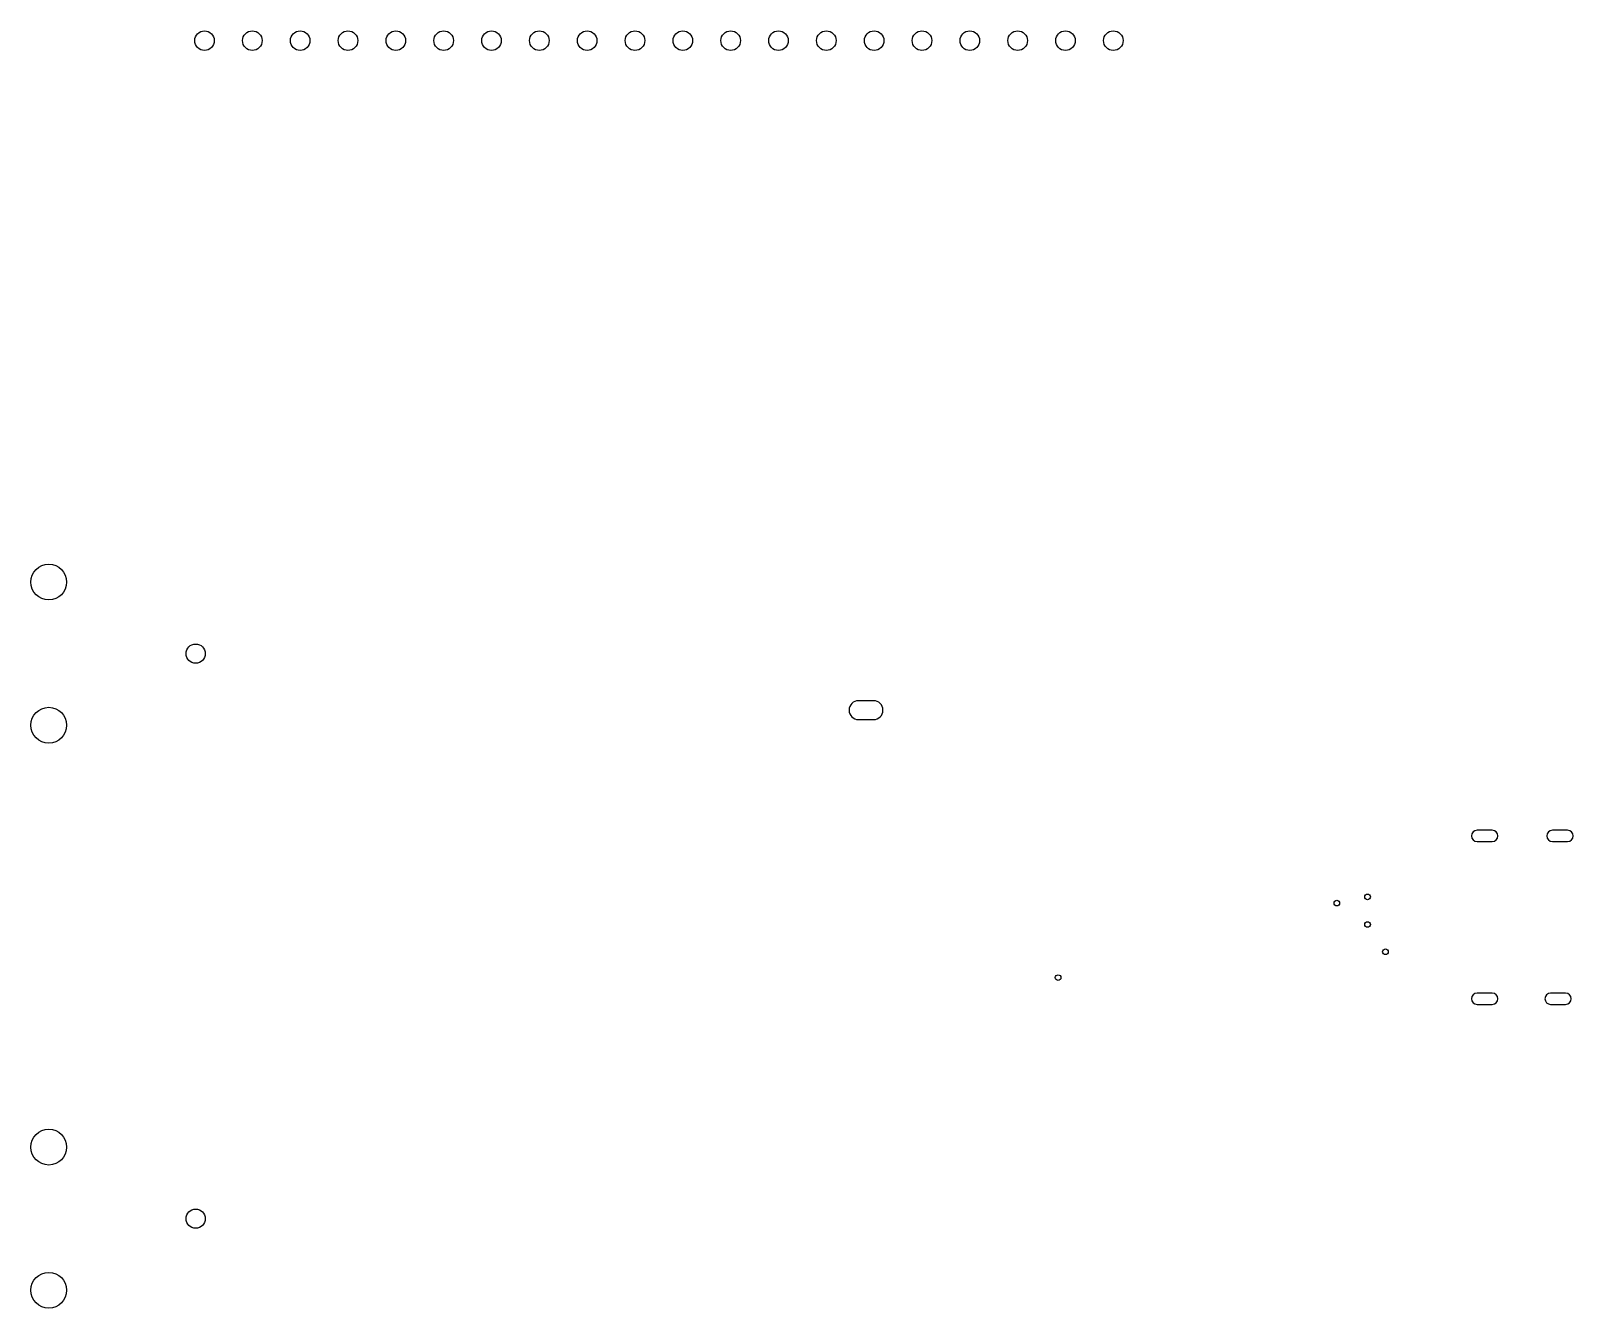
# Model space of a CAD drawing. Header units: inches. Extents: x 4.53 to 7.76, y -4.91 to -2.24.
import ezdxf

# ---------------------------------------------------------------- set-up
doc = ezdxf.new("R2010")
doc.units = ezdxf.units.IN
doc.header["$MEASUREMENT"] = 0
doc.layers.add('B.Silkscreen', color=31, linetype='CONTINUOUS', true_color=0xe8b2a7)

msp = doc.modelspace()

# ---------------------------------------------------------------- linework, layer by layer
at = {"layer": 'B.Silkscreen', "linetype": 'CONTINUOUS'}
for p, q in [((6.2953, -3.6417), (6.2638, -3.6417)), ((6.2638, -3.6811), (6.2953, -3.6811)), ((7.5886, -3.9126), (7.5571, -3.9126)), ((7.7461, -3.9126), (7.7146, -3.9126)), ((7.5571, -3.9362), (7.5886, -3.9362)), ((7.7146, -3.9362), (7.7461, -3.9362)), ((7.5886, -4.2528), (7.5571, -4.2528)), ((7.7421, -4.2528), (7.7106, -4.2528)), ((7.5571, -4.2764), (7.5886, -4.2764)), ((7.7106, -4.2764), (7.7421, -4.2764))]:
    msp.add_line(p, q, dxfattribs=at)
at = {"layer": 'B.Silkscreen'}
for centre, radius in [((4.8965, -2.262), 0.0205), ((4.9965, -2.262), 0.0205), ((5.0965, -2.262), 0.0205), ((5.1965, -2.262), 0.0205), ((5.2965, -2.262), 0.0205), ((5.3965, -2.262), 0.0205), ((5.4965, -2.262), 0.0205), ((5.5965, -2.262), 0.0205), ((5.6965, -2.262), 0.0205), ((5.7965, -2.262), 0.0205), ((5.8965, -2.262), 0.0205), ((5.9965, -2.262), 0.0205), ((6.0965, -2.262), 0.0205), ((6.1965, -2.262), 0.0205), ((6.2965, -2.262), 0.0205), ((6.3965, -2.262), 0.0205), ((6.4965, -2.262), 0.0205), ((6.5965, -2.262), 0.0205), ((6.6965, -2.262), 0.0205), ((6.7965, -2.262), 0.0205), ((4.5709, -3.3937), 0.0374), ((4.878, -3.5433), 0.0201), ((4.5709, -3.6929), 0.0374), ((7.2638, -4.0648), 0.00591), ((7.328, -4.0517), 0.00591), ((7.328, -4.1095), 0.00591), ((7.3655, -4.1665), 0.00591), ((6.6811, -4.2205), 0.00591), ((4.5709, -4.5748), 0.0374), ((4.878, -4.7244), 0.0201), ((4.5709, -4.874), 0.0374)]:
    msp.add_circle(centre, radius, dxfattribs=at)
for centre, radius, start, end in [((6.2638, -3.6614), 0.0197, 90, 270), ((6.2953, -3.6614), 0.0197, -90, 90), ((7.5571, -3.9244), 0.0118, 90, 270), ((7.5886, -3.9244), 0.0118, -90, 90), ((7.7146, -3.9244), 0.0118, 90, 270), ((7.7461, -3.9244), 0.0118, -90, 90), ((7.5571, -4.2646), 0.0118, 90, 270), ((7.5886, -4.2646), 0.0118, -90, 90), ((7.7106, -4.2646), 0.0118, 90, 270), ((7.7421, -4.2646), 0.0118, -90, 90)]:
    msp.add_arc(centre, radius, start, end, dxfattribs=at)

doc.saveas('drawing.dxf')
